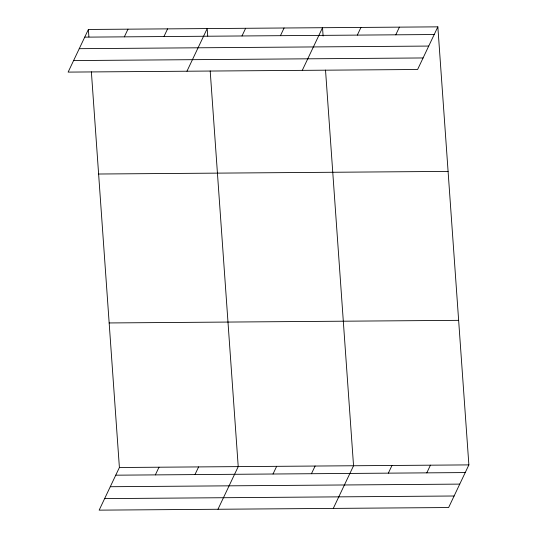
<?xml version="1.0" encoding="UTF-8"?>
<svg xmlns="http://www.w3.org/2000/svg" width="537" height="537" viewBox="0 0 537 537"><rect width="100%" height="100%" fill="white"/><g stroke="black" fill="none" stroke-linecap="round" stroke-linejoin="round"><path stroke-width="0.81" d="M88.377 29.461L68.125 72.106L417.605 69.495L437.85 26.85L88.377 29.461L88.9 36.939M124.336 36.852L127.981 29.166M163.939 36.55L167.591 28.87M186.95 71.22L207.195 28.575L207.725 36.053M241.992 35.966L245.637 28.286M280.435 35.684L284.08 27.998M302.277 70.354L322.522 27.716L323.113 36.019M91.377 71.83L119.395 467.505L99.15 510.15L448.623 507.539L468.875 464.894L437.85 26.85M357.32 35.106L360.965 27.427M155.354 474.889L159.006 467.21M395.762 34.818L399.407 27.139M194.965 474.594L198.609 466.915M217.968 509.264L238.22 466.619L210.195 70.944M273.018 474.01L276.662 466.331M311.46 473.721L315.105 466.042M333.296 508.398L353.547 465.754L325.523 70.085M388.345 473.151L391.99 465.465M426.787 472.862L430.432 465.183M84.725 37.147L434.205 34.529M79.248 48.686L428.727 46.068M73.603 60.567L423.082 57.956M98.613 174.015L448.086 171.404M109.159 322.952L458.638 320.341M119.395 467.505L468.875 464.894M115.75 475.185L465.23 472.573M110.273 486.723L459.746 484.112M104.628 498.611L454.107 496"/></g></svg>
